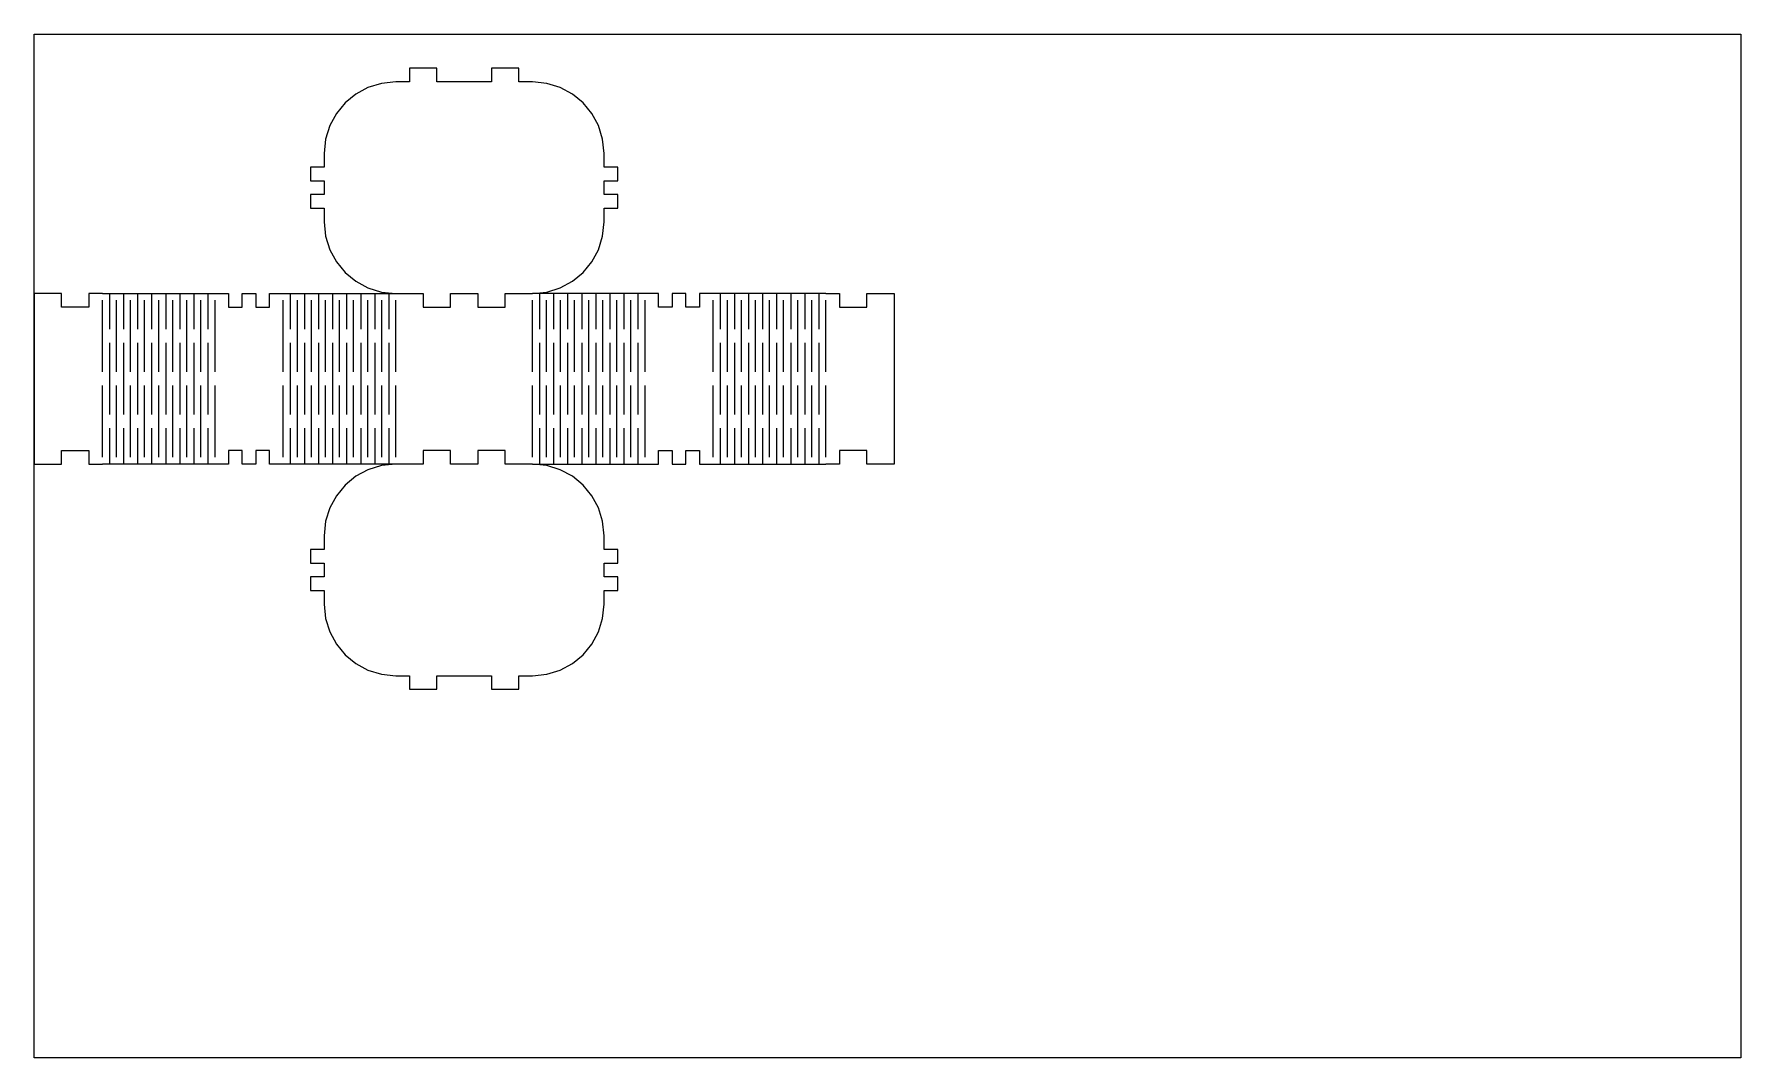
# Model space of a CAD drawing. Extents: x 0.2 to 19.8, y 0.2 to 12.
import ezdxf

# ---------------------------------------------------------------- set-up
doc = ezdxf.new("R2010")
doc.units = 0
doc.layers.get('0').update_dxf_attribs({"linetype": 'CONTINUOUS'})

msp = doc.modelspace()

# ---------------------------------------------------------------- linework, layer by layer
at = {"color": 1}
msp.add_lwpolyline([(0.157497, 12.0472), (19.8425, 12.0472), (19.8425, 0.236219), (0.157497, 0.236219), (0.157497, 12.0472)], close=True, dxfattribs=at)
at = {"color": 0}
for points in [[(6.73122, 10.6693), (6.71442, 10.836), (6.66624, 10.9912), (6.59, 11.1316), (6.48904, 11.254), (6.36669, 11.3549), (6.22624, 11.4312), (6.07107, 11.4793), (5.90446, 11.4961), (5.74701, 11.4961), (5.74701, 11.6535), (5.43201, 11.6535), (5.43201, 11.4961), (4.80208, 11.4961), (4.80208, 11.6535), (4.48714, 11.6535), (4.48714, 11.4961), (4.32964, 11.4961), (4.32964, 11.4961), (4.16297, 11.4793), (4.00781, 11.4312), (3.86735, 11.3549), (3.74501, 11.254), (3.64404, 11.1316), (3.56782, 10.9912), (3.51964, 10.836), (3.50288, 10.6693)], [(3.50288, 10.6693), (3.50288, 10.5118), (3.34543, 10.5118), (3.34543, 10.3543), (3.50288, 10.3543), (3.50288, 10.1969), (3.34543, 10.1969), (3.34543, 10.0394), (3.50288, 10.0394), (3.50288, 9.88189)], [(6.73122, 9.88189), (6.73122, 10.0394), (6.88872, 10.0394), (6.88872, 10.1969), (6.73122, 10.1969), (6.73122, 10.3543), (6.88872, 10.3543), (6.88872, 10.5118), (6.73122, 10.5118), (6.73122, 10.6693)], [(3.50288, 9.88189), (3.51964, 9.71528), (3.56782, 9.56011), (3.64404, 9.41965), (3.74501, 9.29731), (3.86735, 9.19635), (4.00781, 9.12011), (4.16297, 9.07194), (4.32964, 9.05512)], [(5.90446, 9.05512), (5.90446, 9.05512), (6.07107, 9.07194), (6.22624, 9.12011), (6.36669, 9.19635), (6.48904, 9.29731), (6.59, 9.41965), (6.66624, 9.56011), (6.71442, 9.71528), (6.73122, 9.88189)], [(0.944878, 9.05512), (0.787381, 9.05512), (0.787381, 8.89768), (0.472439, 8.89768), (0.472439, 9.05512), (0.157497, 9.05512), (0.157497, 7.08664), (0.472439, 7.08664), (0.472439, 7.24408), (0.787381, 7.24408), (0.787381, 7.08664), (0.944878, 7.08664)], [(0.944878, 9.05512), (2.2436, 9.05512)], [(1.02604, 9.05512), (1.02604, 8.64176)], [(1.18837, 9.05512), (1.18837, 8.64176)], [(1.35075, 9.05512), (1.35075, 8.64176)], [(1.51307, 9.05512), (1.51307, 8.64176)], [(1.6754, 9.05512), (1.6754, 8.64176)], [(1.83772, 9.05512), (1.83772, 8.64176)], [(2.00006, 9.05512), (2.00006, 8.64176)], [(2.16237, 9.05512), (2.16237, 8.64176)], [(2.2436, 9.05512), (2.40104, 9.05512), (2.40104, 8.89768), (2.55854, 8.89768), (2.55854, 9.05512), (2.71604, 9.05512), (2.71604, 8.89768), (2.87349, 8.89768), (2.87349, 9.05512), (3.03097, 9.05512)], [(3.03097, 9.05512), (4.32964, 9.05512)], [(3.11214, 9.05512), (3.11214, 8.64176)], [(3.27447, 9.05512), (3.27447, 8.64176)], [(3.43679, 9.05512), (3.43679, 8.64176)], [(3.59918, 9.05512), (3.59918, 8.64176)], [(3.7615, 9.05512), (3.7615, 8.64176)], [(3.92383, 9.05512), (3.92383, 8.64176)], [(4.08615, 9.05512), (4.08615, 8.64176)], [(4.24849, 9.05512), (4.24849, 8.64176)], [(4.32964, 9.05512), (4.64464, 9.05512), (4.64464, 8.89768), (4.95958, 8.89768), (4.95958, 9.05512), (5.27458, 9.05512), (5.27458, 8.89768), (5.58951, 8.89768), (5.58951, 9.05512), (5.90446, 9.05512)], [(7.20318, 9.05512), (5.90446, 9.05512)], [(5.98562, 9.05512), (5.98562, 8.64176)], [(6.148, 9.05512), (6.148, 8.64176)], [(6.31033, 9.05512), (6.31033, 8.64176)], [(6.47265, 9.05512), (6.47265, 8.64176)], [(6.63499, 9.05512), (6.63499, 8.64176)], [(6.79731, 9.05512), (6.79731, 8.64176)], [(6.95964, 9.05512), (6.95964, 8.64176)], [(7.12201, 9.05512), (7.12201, 8.64176)], [(7.99056, 9.05512), (7.83306, 9.05512), (7.83306, 8.89768), (7.67563, 8.89768), (7.67563, 9.05512), (7.51812, 9.05512), (7.51812, 8.89768), (7.36063, 8.89768), (7.36063, 9.05512), (7.20318, 9.05512)], [(9.28928, 9.05512), (7.99056, 9.05512)], [(8.07172, 9.05512), (8.07172, 8.64176)], [(8.23406, 9.05512), (8.23406, 8.64176)], [(8.39643, 9.05512), (8.39643, 8.64176)], [(8.55875, 9.05512), (8.55875, 8.64176)], [(8.72108, 9.05512), (8.72108, 8.64176)], [(8.8834, 9.05512), (8.8834, 8.64176)], [(9.04574, 9.05512), (9.04574, 8.64176)], [(9.20811, 9.05512), (9.20811, 8.64176)], [(9.28928, 9.05512), (9.44672, 9.05512), (9.44672, 8.89768), (9.76172, 8.89768), (9.76172, 9.05512), (10.0767, 9.05512), (10.0767, 7.08664), (9.76172, 7.08664), (9.76172, 7.24408), (9.44672, 7.24408), (9.44672, 7.08664), (9.28928, 7.08664)], [(0.944878, 8.14963), (0.944878, 8.9764)], [(1.10721, 8.14963), (1.10721, 8.9764)], [(1.26953, 8.14963), (1.26953, 8.9764)], [(1.43192, 8.14963), (1.43192, 8.9764)], [(1.59424, 8.14963), (1.59424, 8.9764)], [(1.75657, 8.14963), (1.75657, 8.9764)], [(1.91889, 8.14963), (1.91889, 8.9764)], [(2.08122, 8.14963), (2.08122, 8.9764)], [(2.2436, 8.14963), (2.2436, 8.9764)], [(3.03097, 8.14963), (3.03097, 8.9764)], [(3.19331, 8.14963), (3.19331, 8.9764)], [(3.35562, 8.14963), (3.35562, 8.9764)], [(3.51801, 8.14963), (3.51801, 8.9764)], [(3.68033, 8.14963), (3.68033, 8.9764)], [(3.84267, 8.14963), (3.84267, 8.9764)], [(4.00499, 8.14963), (4.00499, 8.9764)], [(4.16732, 8.14963), (4.16732, 8.9764)], [(4.32964, 8.14963), (4.32964, 8.9764)], [(5.90446, 8.14963), (5.90446, 8.9764)], [(6.06679, 8.14963), (6.06679, 8.9764)], [(6.22917, 8.14963), (6.22917, 8.9764)], [(6.3915, 8.14963), (6.3915, 8.9764)], [(6.55382, 8.14963), (6.55382, 8.9764)], [(6.71614, 8.14963), (6.71614, 8.9764)], [(6.87847, 8.14963), (6.87847, 8.9764)], [(7.04085, 8.14963), (7.04085, 8.9764)], [(7.20318, 8.14963), (7.20318, 8.9764)], [(7.99056, 8.14963), (7.99056, 8.9764)], [(8.15289, 8.14963), (8.15289, 8.9764)], [(8.31526, 8.14963), (8.31526, 8.9764)], [(8.4776, 8.14963), (8.4776, 8.9764)], [(8.63992, 8.14963), (8.63992, 8.9764)], [(8.80225, 8.14963), (8.80225, 8.9764)], [(8.96457, 8.14963), (8.96457, 8.9764)], [(9.1269, 8.14963), (9.1269, 8.9764)], [(9.28928, 8.14963), (9.28928, 8.9764)], [(1.02604, 8.48426), (1.02604, 7.6575)], [(1.18837, 8.48426), (1.18837, 7.6575)], [(1.35075, 8.48426), (1.35075, 7.6575)], [(1.51307, 8.48426), (1.51307, 7.6575)], [(1.6754, 8.48426), (1.6754, 7.6575)], [(1.83772, 8.48426), (1.83772, 7.6575)], [(2.00006, 8.48426), (2.00006, 7.6575)], [(2.16237, 8.48426), (2.16237, 7.6575)], [(3.11214, 8.48426), (3.11214, 7.6575)], [(3.27447, 8.48426), (3.27447, 7.6575)], [(3.43679, 8.48426), (3.43679, 7.6575)], [(3.59918, 8.48426), (3.59918, 7.6575)], [(3.7615, 8.48426), (3.7615, 7.6575)], [(3.92383, 8.48426), (3.92383, 7.6575)], [(4.08615, 8.48426), (4.08615, 7.6575)], [(4.24849, 8.48426), (4.24849, 7.6575)], [(5.98562, 8.48426), (5.98562, 7.6575)], [(6.148, 8.48426), (6.148, 7.6575)], [(6.31033, 8.48426), (6.31033, 7.6575)], [(6.47265, 8.48426), (6.47265, 7.6575)], [(6.63499, 8.48426), (6.63499, 7.6575)], [(6.79731, 8.48426), (6.79731, 7.6575)], [(6.95964, 8.48426), (6.95964, 7.6575)], [(7.12201, 8.48426), (7.12201, 7.6575)], [(8.07172, 8.48426), (8.07172, 7.6575)], [(8.23406, 8.48426), (8.23406, 7.6575)], [(8.39643, 8.48426), (8.39643, 7.6575)], [(8.55875, 8.48426), (8.55875, 7.6575)], [(8.72108, 8.48426), (8.72108, 7.6575)], [(8.8834, 8.48426), (8.8834, 7.6575)], [(9.04574, 8.48426), (9.04574, 7.6575)], [(9.20811, 8.48426), (9.20811, 7.6575)], [(0.944878, 7.16536), (0.944878, 7.99214)], [(1.10721, 7.16536), (1.10721, 7.99214)], [(1.26953, 7.16536), (1.26953, 7.99214)], [(1.43192, 7.16536), (1.43192, 7.99214)], [(1.59424, 7.16536), (1.59424, 7.99214)], [(1.75657, 7.16536), (1.75657, 7.99214)], [(1.91889, 7.16536), (1.91889, 7.99214)], [(2.08122, 7.16536), (2.08122, 7.99214)], [(2.2436, 7.16536), (2.2436, 7.99214)], [(3.03097, 7.16536), (3.03097, 7.99214)], [(3.19331, 7.16536), (3.19331, 7.99214)], [(3.35562, 7.16536), (3.35562, 7.99214)], [(3.51801, 7.16536), (3.51801, 7.99214)], [(3.68033, 7.16536), (3.68033, 7.99214)], [(3.84267, 7.16536), (3.84267, 7.99214)], [(4.00499, 7.16536), (4.00499, 7.99214)], [(4.16732, 7.16536), (4.16732, 7.99214)], [(4.32964, 7.16536), (4.32964, 7.99214)], [(5.90446, 7.16536), (5.90446, 7.99214)], [(6.06679, 7.16536), (6.06679, 7.99214)], [(6.22917, 7.16536), (6.22917, 7.99214)], [(6.3915, 7.16536), (6.3915, 7.99214)], [(6.55382, 7.16536), (6.55382, 7.99214)], [(6.71614, 7.16536), (6.71614, 7.99214)], [(6.87847, 7.16536), (6.87847, 7.99214)], [(7.04085, 7.16536), (7.04085, 7.99214)], [(7.20318, 7.16536), (7.20318, 7.99214)], [(7.99056, 7.16536), (7.99056, 7.99214)], [(8.15289, 7.16536), (8.15289, 7.99214)], [(8.31526, 7.16536), (8.31526, 7.99214)], [(8.4776, 7.16536), (8.4776, 7.99214)], [(8.63992, 7.16536), (8.63992, 7.99214)], [(8.80225, 7.16536), (8.80225, 7.99214)], [(8.96457, 7.16536), (8.96457, 7.99214)], [(9.1269, 7.16536), (9.1269, 7.99214)], [(9.28928, 7.16536), (9.28928, 7.99214)], [(1.02604, 7.5), (1.02604, 7.08664)], [(1.18837, 7.5), (1.18837, 7.08664)], [(1.35075, 7.5), (1.35075, 7.08664)], [(1.51307, 7.5), (1.51307, 7.08664)], [(1.6754, 7.5), (1.6754, 7.08664)], [(1.83772, 7.5), (1.83772, 7.08664)], [(2.00006, 7.5), (2.00006, 7.08664)], [(2.16237, 7.5), (2.16237, 7.08664)], [(3.11214, 7.5), (3.11214, 7.08664)], [(3.27447, 7.5), (3.27447, 7.08664)], [(3.43679, 7.5), (3.43679, 7.08664)], [(3.59918, 7.5), (3.59918, 7.08664)], [(3.7615, 7.5), (3.7615, 7.08664)], [(3.92383, 7.5), (3.92383, 7.08664)], [(4.08615, 7.5), (4.08615, 7.08664)], [(4.24849, 7.5), (4.24849, 7.08664)], [(5.98562, 7.5), (5.98562, 7.08664)], [(6.148, 7.5), (6.148, 7.08664)], [(6.31033, 7.5), (6.31033, 7.08664)], [(6.47265, 7.5), (6.47265, 7.08664)], [(6.63499, 7.5), (6.63499, 7.08664)], [(6.79731, 7.5), (6.79731, 7.08664)], [(6.95964, 7.5), (6.95964, 7.08664)], [(7.12201, 7.5), (7.12201, 7.08664)], [(8.07172, 7.5), (8.07172, 7.08664)], [(8.23406, 7.5), (8.23406, 7.08664)], [(8.39643, 7.5), (8.39643, 7.08664)], [(8.55875, 7.5), (8.55875, 7.08664)], [(8.72108, 7.5), (8.72108, 7.08664)], [(8.8834, 7.5), (8.8834, 7.08664)], [(9.04574, 7.5), (9.04574, 7.08664)], [(9.20811, 7.5), (9.20811, 7.08664)], [(2.2436, 7.08664), (0.944878, 7.08664)], [(3.03097, 7.08664), (2.87349, 7.08664), (2.87349, 7.24408), (2.71604, 7.24408), (2.71604, 7.08664), (2.55854, 7.08664), (2.55854, 7.24408), (2.40104, 7.24408), (2.40104, 7.08664), (2.2436, 7.08664)], [(4.32964, 7.08664), (3.03097, 7.08664)], [(4.32964, 7.08664), (4.32964, 7.08664), (4.16297, 7.06988), (4.00781, 7.02169), (3.86735, 6.94547), (3.74501, 6.84451), (3.64404, 6.72217), (3.56782, 6.58171), (3.51964, 6.42654), (3.50288, 6.25988)], [(5.90446, 7.08664), (5.58951, 7.08664), (5.58951, 7.24408), (5.27458, 7.24408), (5.27458, 7.08664), (4.95958, 7.08664), (4.95958, 7.24408), (4.64464, 7.24408), (4.64464, 7.08664), (4.32964, 7.08664)], [(5.90446, 7.08664), (7.20318, 7.08664)], [(6.73122, 6.25988), (6.71442, 6.42654), (6.66624, 6.58171), (6.59, 6.72217), (6.48904, 6.84451), (6.36669, 6.94547), (6.22624, 7.02169), (6.07107, 7.06988), (5.90446, 7.08664)], [(7.20318, 7.08664), (7.36063, 7.08664), (7.36063, 7.24408), (7.51812, 7.24408), (7.51812, 7.08664), (7.67563, 7.08664), (7.67563, 7.24408), (7.83306, 7.24408), (7.83306, 7.08664), (7.99056, 7.08664)], [(7.99056, 7.08664), (9.28928, 7.08664)], [(3.50288, 6.25988), (3.50288, 6.10238), (3.34543, 6.10238), (3.34543, 5.94488), (3.50288, 5.94488), (3.50288, 5.78743), (3.34543, 5.78743), (3.34543, 5.62993), (3.50288, 5.62993), (3.50288, 5.47244)], [(6.73122, 5.47244), (6.73122, 5.62993), (6.88872, 5.62993), (6.88872, 5.78743), (6.73122, 5.78743), (6.73122, 5.94488), (6.88872, 5.94488), (6.88872, 6.10238), (6.73122, 6.10238), (6.73122, 6.25988)], [(3.50288, 5.47244), (3.51964, 5.30583), (3.56782, 5.15067), (3.64404, 5.01019), (3.74501, 4.88786), (3.86735, 4.78689), (4.00781, 4.71067), (4.16297, 4.66249), (4.32964, 4.64567), (4.48714, 4.64567), (4.48714, 4.48817), (4.80208, 4.48817), (4.80208, 4.64567), (5.43201, 4.64567), (5.43201, 4.48817), (5.74701, 4.48817), (5.74701, 4.64567), (5.90446, 4.64567), (5.90446, 4.64567), (6.07107, 4.66249), (6.22624, 4.71067), (6.36669, 4.78689), (6.48904, 4.88786), (6.59, 5.01019), (6.66624, 5.15067), (6.71442, 5.30583), (6.73122, 5.47244)]]:
    msp.add_lwpolyline(points, dxfattribs=at)

doc.saveas('drawing.dxf')
